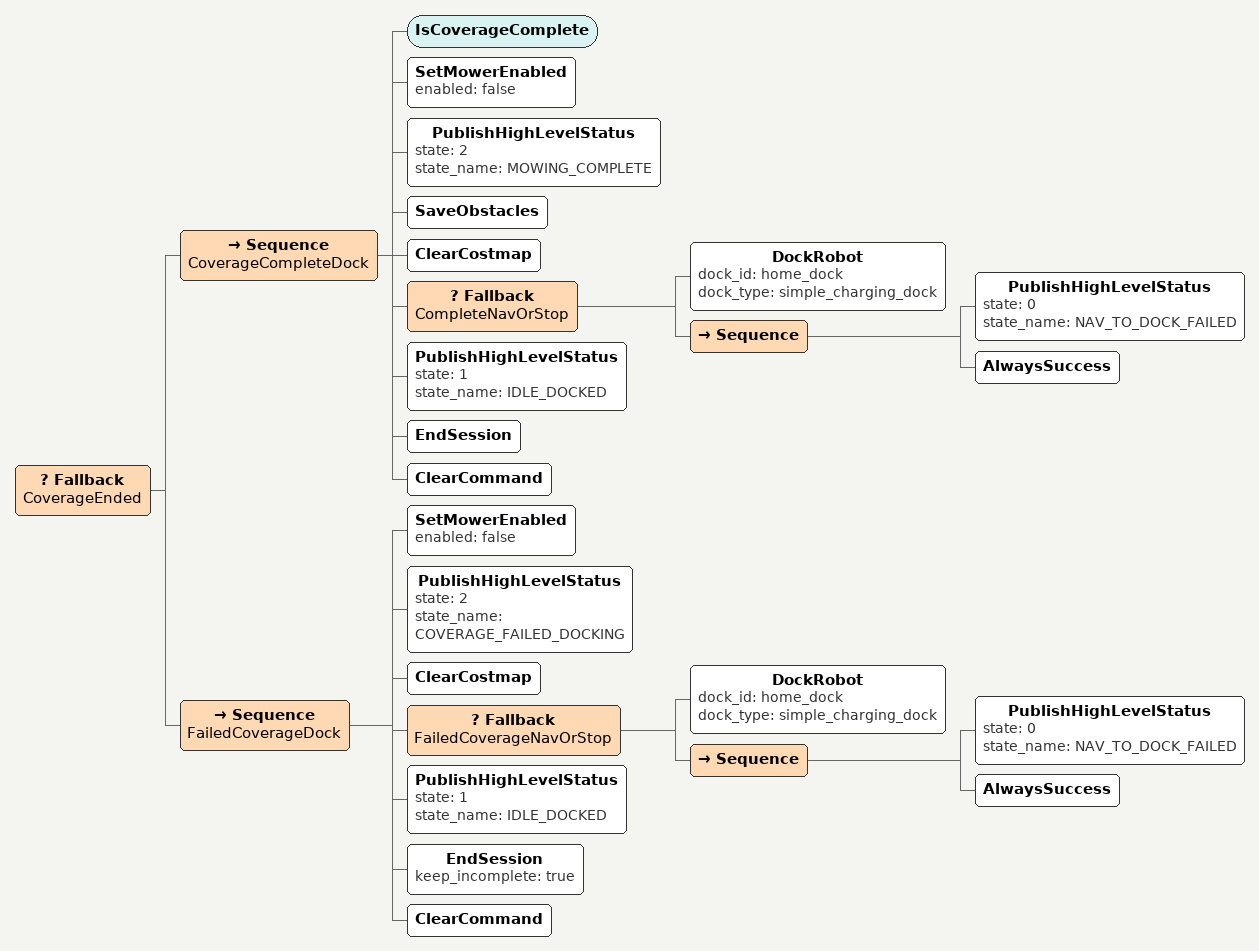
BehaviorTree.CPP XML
<Fallback name="CoverageEnded">

  <!-- Normal completion → MOWING_COMPLETE and dock. -->
  <Sequence name="CoverageCompleteDock">
    <IsCoverageComplete/>
    <SetMowerEnabled enabled="false"/>
    <PublishHighLevelStatus state="2" state_name="MOWING_COMPLETE"/>
    <SaveObstacles/>
    <ClearCostmap/>
    <Fallback name="CompleteNavOrStop">
      <DockRobot dock_id="home_dock" dock_type="simple_charging_dock"/>
      <Sequence>
        <PublishHighLevelStatus state="0" state_name="NAV_TO_DOCK_FAILED"/>
        <AlwaysSuccess/>
      </Sequence>
    </Fallback>
    <PublishHighLevelStatus state="1" state_name="IDLE_DOCKED"/>
    <EndSession/>
    <ClearCommand/>
  </Sequence>

  <!-- Genuine coverage failure — dock gracefully. -->
  <Sequence name="FailedCoverageDock">
    <SetMowerEnabled enabled="false"/>
    <PublishHighLevelStatus state="2" state_name="COVERAGE_FAILED_DOCKING"/>
    <ClearCostmap/>
    <Fallback name="FailedCoverageNavOrStop">
      <DockRobot dock_id="home_dock" dock_type="simple_charging_dock"/>
      <Sequence>
        <PublishHighLevelStatus state="0" state_name="NAV_TO_DOCK_FAILED"/>
        <AlwaysSuccess/>
      </Sequence>
    </Fallback>
    <PublishHighLevelStatus state="1" state_name="IDLE_DOCKED"/>
    <!-- The coverage did NOT finish: keep its progress, so the next Play resumes
         the area that was in progress instead of starting the lawn over. -->
    <EndSession keep_incomplete="true"/>
    <ClearCommand/>
  </Sequence>
</Fallback>
